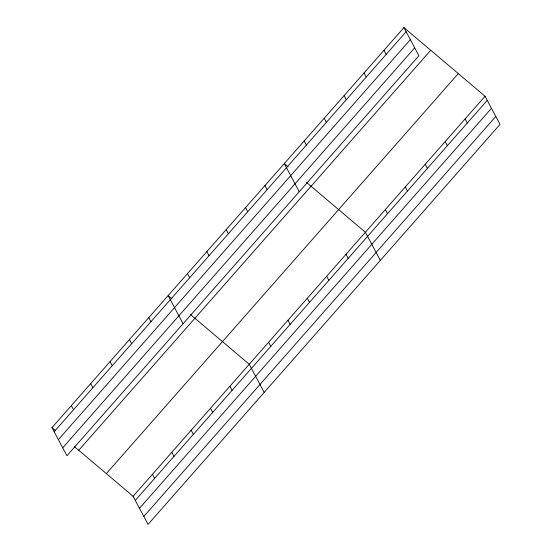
<?xml version="1.0" encoding="UTF-8"?>
<svg xmlns="http://www.w3.org/2000/svg" width="552" height="552" viewBox="0 0 552 552"><rect width="100%" height="100%" fill="white"/><g stroke="black" fill="none" stroke-linecap="round" stroke-linejoin="round"><path stroke-width="0.83" d="M403.947 27.6L418.906 55.731L66.937 455.745L51.985 427.614L403.947 27.6L485.063 96.255L500.015 124.386L148.053 524.4L133.094 496.269L74.292 446.499M54.165 431.726L406.134 31.706M58.381 439.654L410.343 39.634M62.728 447.817L414.69 47.803M78.75 450.273L430.712 50.26M106.329 473.616L458.291 73.602M133.094 496.269L485.063 96.255M135.281 500.381L487.243 100.367M139.497 508.309L491.459 108.289M143.837 516.472L495.799 116.458M288.103 166.842L284.28 163.606L299.232 191.73M306.588 182.484L365.396 232.261L380.349 260.392M171.955 298.846L168.132 295.61L183.085 323.741M190.44 314.488L249.242 364.265L264.201 392.396M51.985 427.614L55.172 430.312M465.115 118.921L467.302 123.034M445.174 141.588L447.355 145.7M383.999 50.266L386.186 54.379M425.226 164.261L427.414 168.367M364.058 72.933L366.245 77.045M405.285 186.928L407.466 191.033M344.11 95.6L346.297 99.712M385.337 209.594L387.525 213.7M324.169 118.273L326.356 122.378M304.221 140.939L306.408 145.045M346.035 254.265L348.222 258.37M326.674 276.262L328.861 280.375M264.919 185.603L267.106 189.715M307.319 298.266L309.506 302.372M245.564 207.607L247.751 211.72M287.958 320.263L290.145 324.376M226.203 229.611L228.39 233.717M268.603 342.268L270.79 346.373M206.848 251.608L209.035 255.721M187.487 273.613L189.674 277.718M229.887 386.269L232.075 390.374M210.526 408.266L212.713 412.378M148.771 317.614L150.958 321.719M191.171 430.27L193.359 434.376M129.416 339.611L131.604 343.723M171.81 452.267L173.997 456.38M110.055 361.615L112.242 365.721M152.455 474.272L154.643 478.377M90.7 383.612L92.881 387.725M71.339 405.616L73.526 409.722"/></g></svg>
